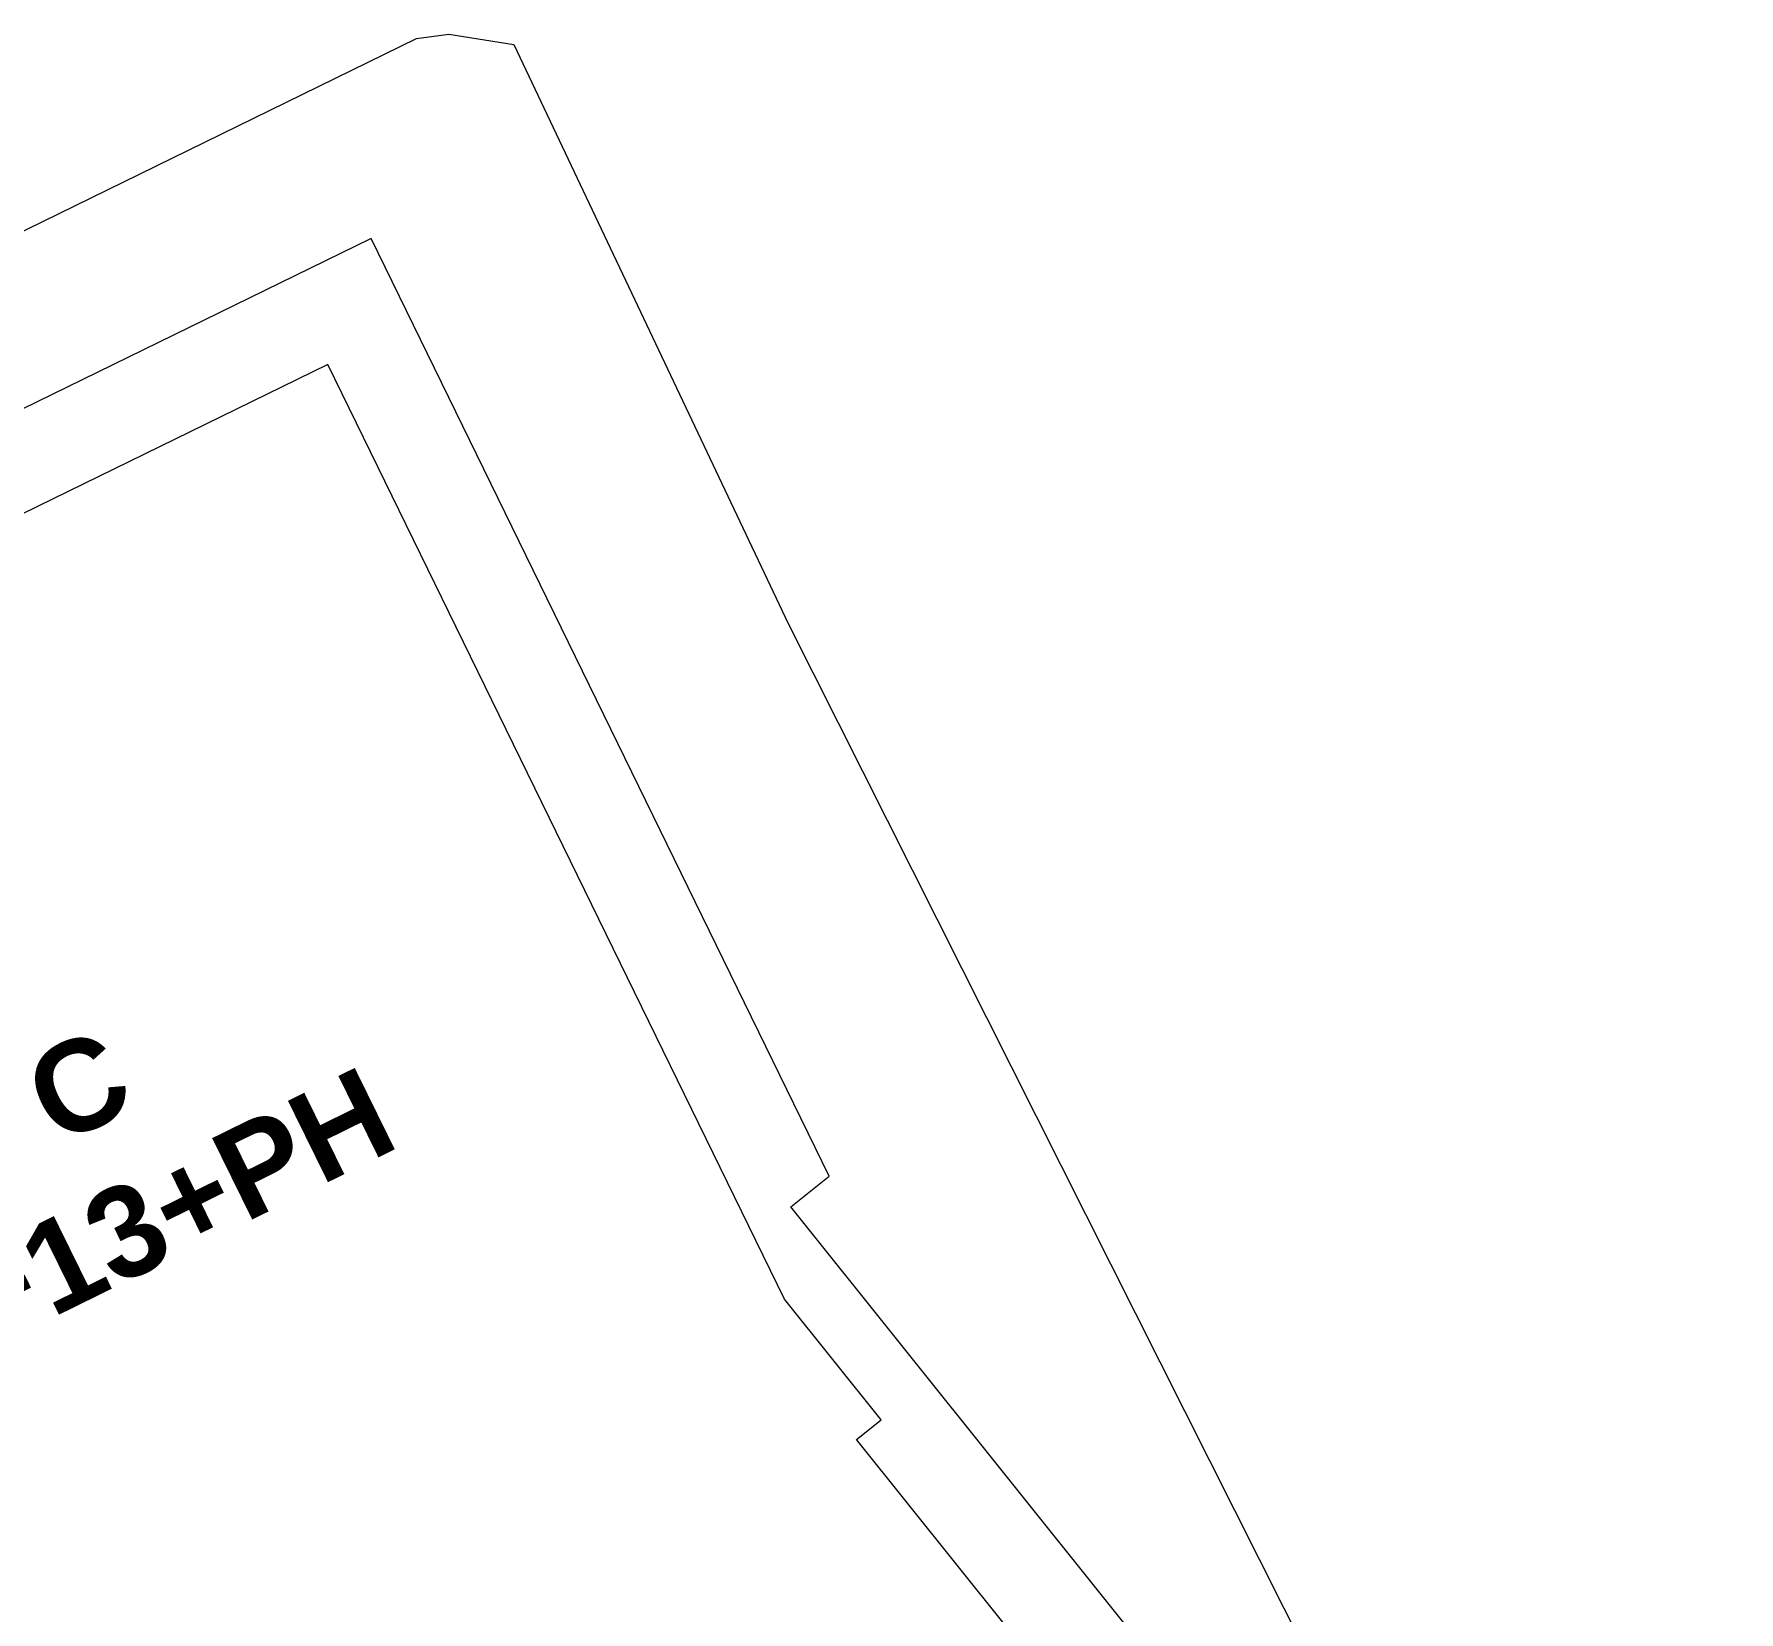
# Model space of a CAD drawing. Header units: metres. Extents: x 7511822 to 7512036, y 4692273 to 4692415.
# Drawn here: x 7511930.97 to 7511958.16, y 4692389.36 to 4692414.51 of the extents above; entities that cross this region are included whole.
import ezdxf

# ---------------------------------------------------------------- set-up
doc = ezdxf.new("R2010")
doc.units = ezdxf.units.M
doc.layers.get('0').update_dxf_attribs({"lineweight": 0})
for name, color, linetype, lineweight in [('A - Bodrumi -1 Polyline_Pen_No__23', 30, 'Continuous', 0), ('A - Kati karakteristik polyline_Pen_No__8', 14, 'Continuous', 0), ('A - objekti 1 gjendja faktike_Pen_No__3', 30, 'Continuous', 0), ('ll-cde-shtyllat', 7, 'Continuous', 0), ('Parcela Baze', 7, 'Continuous', 0)]:
    doc.layers.add(name, color=color, linetype=linetype, lineweight=lineweight)
doc.styles.add('GENERATED_STYLE_1', font='arialbd.ttf')

# ---------------------------------------------------------------- blocks, each defined once
blk = doc.blocks.new('A$C51214811')
for points in [[(443.31, 173.75, -0.000001), (443.33, 190.23, -0.415883)], [(98.06, 90.5, -0.000001), (113.4, 90.48, -0.426088)], [(102.62, 138.06, -0.000001), (113.4, 138.04, -0.0589)]]:
    blk.add_lwpolyline(points, format="xyb")

msp = doc.modelspace()

# ---------------------------------------------------------------- linework, layer by layer
at = {"layer": 'A - Bodrumi -1 Polyline_Pen_No__23', "color": 30, "linetype": 'Continuous', "lineweight": 20}
msp.add_lwpolyline([(7511916.218, 4692401.416), (7511925.22, 4692382.997), (7511934.523, 4692371.382), (7511951.633, 4692385.087), (7511943.037, 4692395.819), (7511943.647, 4692396.307), (7511936.343, 4692411.251)], close=True, dxfattribs=at)
at = {"layer": 'A - Kati karakteristik polyline_Pen_No__8', "color": 14, "linetype": 'Continuous'}
msp.add_lwpolyline([(7511925.22, 4692382.997), (7511926.989, 4692383.862), (7511936.023, 4692372.584), (7511950.462, 4692384.149), (7511944.085, 4692392.11), (7511944.476, 4692392.423), (7511942.937, 4692394.344), (7511935.654, 4692409.245), (7511916.877, 4692400.068)], close=True, dxfattribs=at)
at = {"layer": 'Parcela Baze', "flags": 128}
msp.add_lwpolyline([(7511868.089, 4692380.675), (7511937.066, 4692414.438), (7511937.581, 4692414.509), (7511938.619, 4692414.346), (7511942.993, 4692405.116), (7511951.692, 4692387.847), (7511952.79, 4692386.36), (7511954.994, 4692383.377), (7511958.422, 4692378.737)], dxfattribs=at)

# ---------------------------------------------------------------- block references
at = {"layer": 'll-cde-shtyllat', "xscale": 0.0599310112389988, "yscale": 0.0599310112389988, "zscale": 0.0599310112389988, "rotation": 308.7325131062978}
msp.add_blockref('A$C51214811', (7511930.978, 4692368.487), dxfattribs=at)

# ---------------------------------------------------------------- texts
at = {"layer": 'A - objekti 1 gjendja faktike_Pen_No__3', "color": 0, "linetype": 'Continuous', "lineweight": 18, "insert": (7511924.361, 4692390.624), "char_height": 1.44603, "attachment_point": 7, "rotation": 26.2086, "style": 'GENERATED_STYLE_1'}
msp.add_mtext('\\A1;LAMELA C\\PB+S+P+13+PH', dxfattribs=at)

doc.saveas('drawing.dxf')
